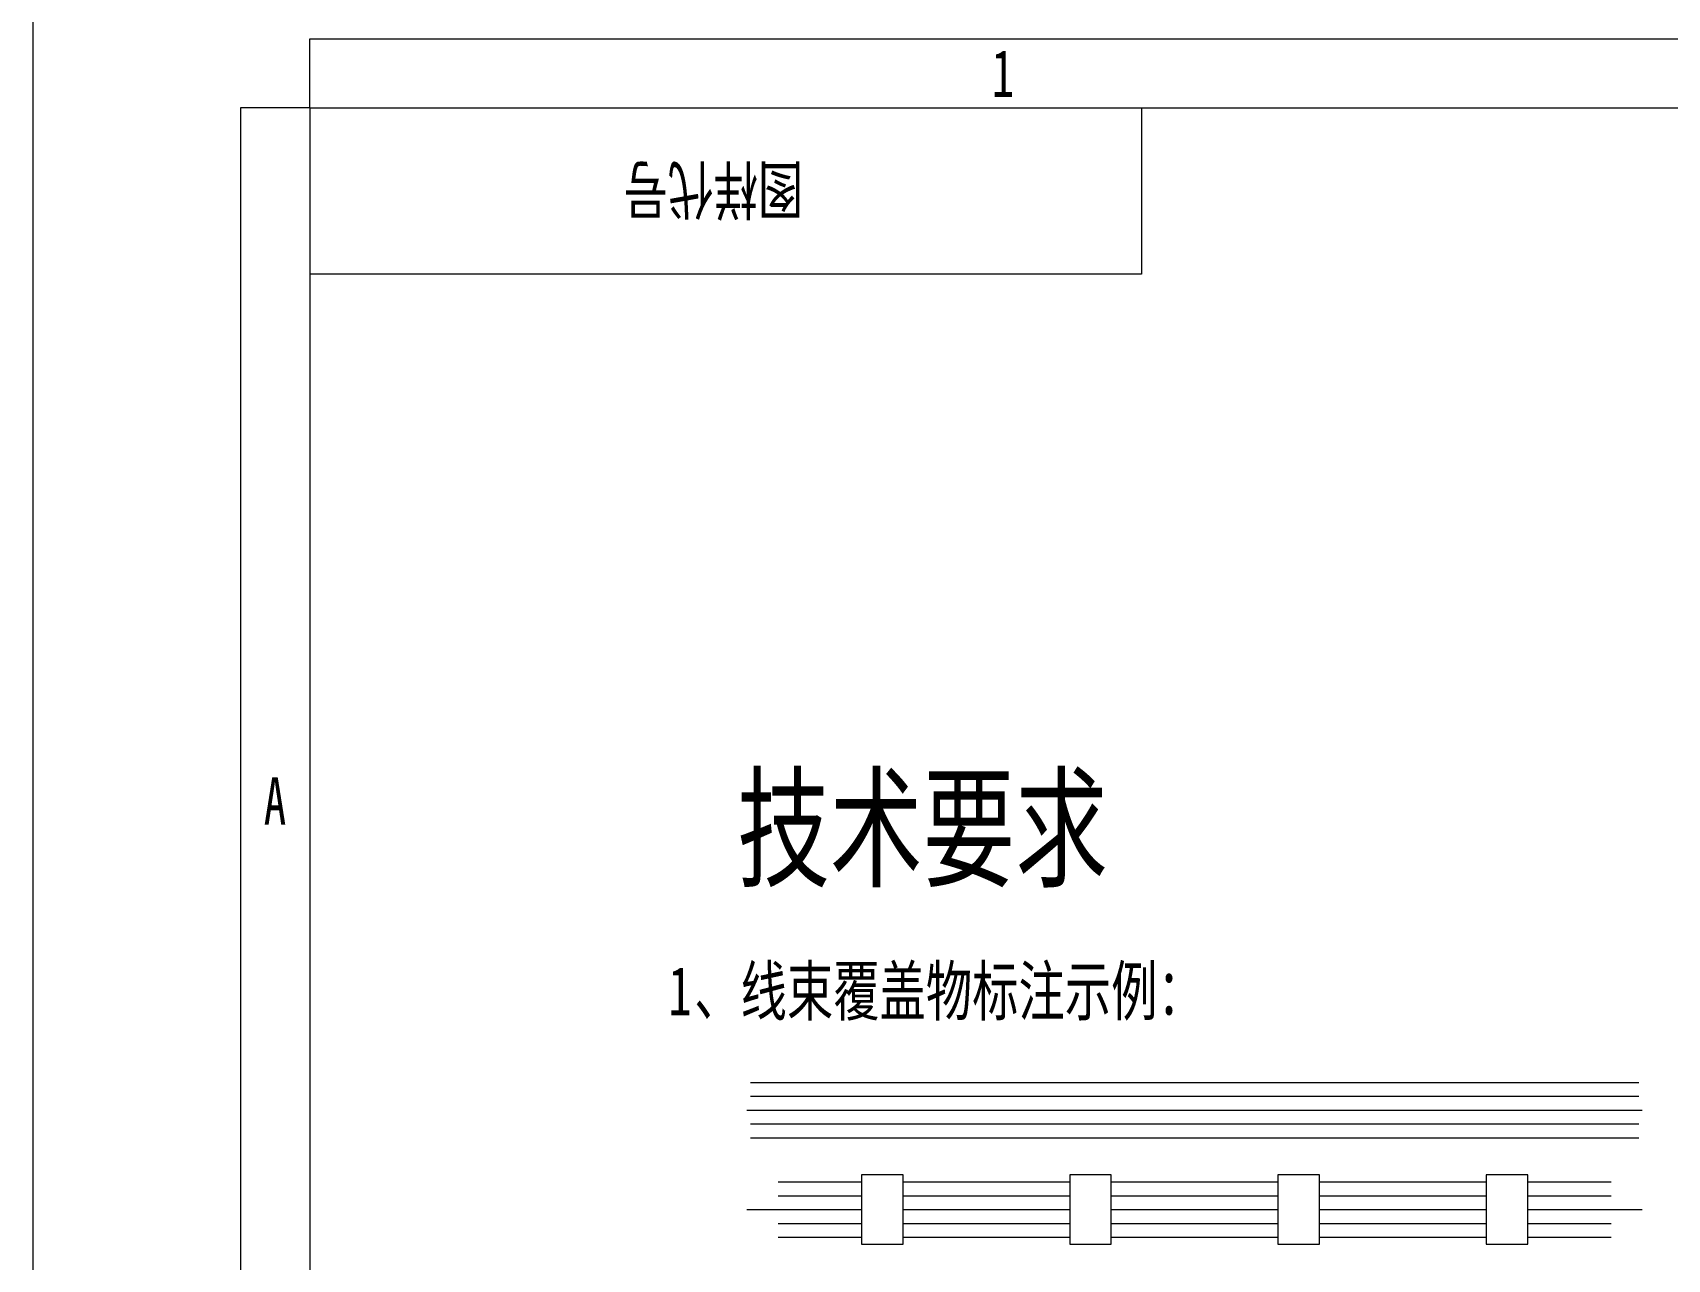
# Model space of a CAD drawing. Header units: inches. Extents: x 47316 to 59086, y 3141 to 11743.
# Drawn here: x 50247.9 to 50365.9, y 10196 to 10284.5 of the extents above; entities that cross this region are included whole.
import ezdxf

# ---------------------------------------------------------------- set-up
doc = ezdxf.new("R2010")
doc.units = ezdxf.units.IN
doc.header["$MEASUREMENT"] = 0
doc.styles.add('MtX_FangSong_GB2312', font='')
doc.styles.add('MtX_SimSun', font='')
doc.styles.get("Standard").update_dxf_attribs({"font": ''})
doc.styles.get('MtX_FangSong_GB2312').set_extended_font_data('FangSong_GB2312')
doc.styles.get('MtX_SimSun').set_extended_font_data('SimSun')
doc.styles.get('Standard').set_extended_font_data('SimSun')

msp = doc.modelspace()

# ---------------------------------------------------------------- linework, layer by layer
at = {"color": 0, "lineweight": 15}
for p, q in [((50247.93, 10299.08), (50247.93, 9458.08)), ((50267.93, 10284.08), (57267.93, 10284.08)), ((50267.93, 10279.08), (50267.93, 10284.08)), ((50267.93, 10279.08), (50262.93, 10279.08)), ((50262.93, 10279.08), (50262.93, 10026.25)), ((50267.93, 10279.08), (50267.93, 10267.08)), ((50267.93, 10279.08), (57367.93, 10279.08)), ((50267.93, 10279.08), (50267.93, 9478.08)), ((50327.93, 10279.08), (50327.93, 10267.08)), ((50327.93, 10267.08), (50267.93, 10267.08)), ((50299.71, 10208.78), (50301.71, 10208.78)), ((50301.71, 10208.78), (50303.71, 10208.78)), ((50303.71, 10208.78), (50305.72, 10208.78)), ((50305.72, 10208.78), (50307.72, 10208.78)), ((50307.72, 10208.78), (50309.73, 10208.78)), ((50309.73, 10208.78), (50311.73, 10208.78)), ((50311.73, 10208.78), (50313.73, 10208.78)), ((50313.73, 10208.78), (50315.73, 10208.78)), ((50315.73, 10208.78), (50317.74, 10208.78)), ((50317.74, 10208.78), (50319.74, 10208.78)), ((50319.74, 10208.78), (50321.75, 10208.78)), ((50321.75, 10208.78), (50323.75, 10208.78)), ((50323.75, 10208.78), (50325.75, 10208.78)), ((50325.75, 10208.78), (50327.75, 10208.78)), ((50327.75, 10208.78), (50329.76, 10208.78)), ((50329.76, 10208.78), (50331.77, 10208.78)), ((50331.77, 10208.78), (50333.77, 10208.78)), ((50333.77, 10208.78), (50335.77, 10208.78)), ((50335.77, 10208.78), (50337.77, 10208.78)), ((50337.77, 10208.78), (50339.77, 10208.78)), ((50339.77, 10208.78), (50341.78, 10208.78)), ((50341.78, 10208.78), (50343.79, 10208.78)), ((50343.79, 10208.78), (50345.79, 10208.78)), ((50345.79, 10208.78), (50347.79, 10208.78)), ((50347.79, 10208.78), (50349.79, 10208.78)), ((50349.79, 10208.78), (50351.79, 10208.78)), ((50351.79, 10208.78), (50353.81, 10208.78)), ((50353.81, 10208.78), (50355.81, 10208.78)), ((50355.81, 10208.78), (50357.81, 10208.78)), ((50357.81, 10208.78), (50359.81, 10208.78)), ((50359.81, 10208.78), (50361.81, 10208.78)), ((50361.81, 10208.78), (50363.81, 10208.78)), ((50299.71, 10207.78), (50301.71, 10207.78)), ((50301.71, 10207.78), (50303.71, 10207.78)), ((50303.71, 10207.78), (50305.72, 10207.78)), ((50305.72, 10207.78), (50307.72, 10207.78)), ((50307.72, 10207.78), (50309.73, 10207.78)), ((50309.73, 10207.78), (50311.73, 10207.78)), ((50311.73, 10207.78), (50313.73, 10207.78)), ((50313.73, 10207.78), (50315.73, 10207.78)), ((50315.73, 10207.78), (50317.74, 10207.78)), ((50317.74, 10207.78), (50319.74, 10207.78)), ((50319.74, 10207.78), (50321.75, 10207.78)), ((50321.75, 10207.78), (50323.75, 10207.78)), ((50323.75, 10207.78), (50325.75, 10207.78)), ((50325.75, 10207.78), (50327.75, 10207.78)), ((50327.75, 10207.78), (50329.76, 10207.78)), ((50329.76, 10207.78), (50331.77, 10207.78)), ((50331.77, 10207.78), (50333.77, 10207.78)), ((50333.77, 10207.78), (50335.77, 10207.78)), ((50335.77, 10207.78), (50337.77, 10207.78)), ((50337.77, 10207.78), (50339.77, 10207.78)), ((50339.77, 10207.78), (50341.78, 10207.78)), ((50341.78, 10207.78), (50343.79, 10207.78)), ((50343.79, 10207.78), (50345.79, 10207.78)), ((50345.79, 10207.78), (50347.79, 10207.78)), ((50347.79, 10207.78), (50349.79, 10207.78)), ((50349.79, 10207.78), (50351.79, 10207.78)), ((50351.79, 10207.78), (50353.81, 10207.78)), ((50353.81, 10207.78), (50355.81, 10207.78)), ((50355.81, 10207.78), (50357.81, 10207.78)), ((50357.81, 10207.78), (50359.81, 10207.78)), ((50359.81, 10207.78), (50361.81, 10207.78)), ((50361.81, 10207.78), (50363.81, 10207.78)), ((50299.46, 10206.78), (50299.71, 10206.78)), ((50299.71, 10206.78), (50301.71, 10206.78)), ((50301.71, 10206.78), (50303.71, 10206.78)), ((50303.71, 10206.78), (50305.72, 10206.78)), ((50305.72, 10206.78), (50307.72, 10206.78)), ((50307.72, 10206.78), (50309.73, 10206.78)), ((50309.73, 10206.78), (50311.73, 10206.78)), ((50311.73, 10206.78), (50313.73, 10206.78)), ((50313.73, 10206.78), (50315.73, 10206.78)), ((50315.73, 10206.78), (50317.74, 10206.78)), ((50317.74, 10206.78), (50319.74, 10206.78)), ((50319.74, 10206.78), (50321.75, 10206.78)), ((50321.75, 10206.78), (50323.75, 10206.78)), ((50323.75, 10206.78), (50325.75, 10206.78)), ((50325.75, 10206.78), (50327.75, 10206.78)), ((50327.75, 10206.78), (50329.76, 10206.78)), ((50329.76, 10206.78), (50331.77, 10206.78)), ((50331.77, 10206.78), (50333.77, 10206.78)), ((50333.77, 10206.78), (50335.77, 10206.78)), ((50335.77, 10206.78), (50337.77, 10206.78)), ((50337.77, 10206.78), (50339.77, 10206.78)), ((50339.77, 10206.78), (50341.78, 10206.78)), ((50341.78, 10206.78), (50343.79, 10206.78)), ((50343.79, 10206.78), (50345.79, 10206.78)), ((50345.79, 10206.78), (50347.79, 10206.78)), ((50347.79, 10206.78), (50349.79, 10206.78)), ((50349.79, 10206.78), (50351.79, 10206.78)), ((50351.79, 10206.78), (50353.81, 10206.78)), ((50353.81, 10206.78), (50355.81, 10206.78)), ((50355.81, 10206.78), (50357.81, 10206.78)), ((50357.81, 10206.78), (50359.81, 10206.78)), ((50359.81, 10206.78), (50361.81, 10206.78)), ((50361.81, 10206.78), (50363.81, 10206.78)), ((50363.81, 10206.78), (50364.06, 10206.78)), ((50299.71, 10205.78), (50301.71, 10205.78)), ((50299.71, 10204.78), (50301.71, 10204.78)), ((50301.71, 10205.78), (50303.71, 10205.78)), ((50301.71, 10204.78), (50303.71, 10204.78)), ((50303.71, 10205.78), (50305.72, 10205.78)), ((50303.71, 10204.78), (50305.72, 10204.78)), ((50305.72, 10205.78), (50307.72, 10205.78)), ((50305.72, 10204.78), (50307.72, 10204.78)), ((50307.72, 10205.78), (50309.73, 10205.78)), ((50307.72, 10204.78), (50309.73, 10204.78)), ((50309.73, 10205.78), (50311.73, 10205.78)), ((50309.73, 10204.78), (50311.73, 10204.78)), ((50311.73, 10205.78), (50313.73, 10205.78)), ((50311.73, 10204.78), (50313.73, 10204.78)), ((50313.73, 10205.78), (50315.73, 10205.78)), ((50313.73, 10204.78), (50315.73, 10204.78)), ((50315.73, 10205.78), (50317.74, 10205.78)), ((50315.73, 10204.78), (50317.74, 10204.78)), ((50317.74, 10205.78), (50319.74, 10205.78)), ((50317.74, 10204.78), (50319.74, 10204.78)), ((50319.74, 10205.78), (50321.75, 10205.78)), ((50319.74, 10204.78), (50321.75, 10204.78)), ((50321.75, 10205.78), (50323.75, 10205.78)), ((50321.75, 10204.78), (50323.75, 10204.78)), ((50323.75, 10205.78), (50325.75, 10205.78)), ((50323.75, 10204.78), (50325.75, 10204.78)), ((50325.75, 10205.78), (50327.75, 10205.78)), ((50325.75, 10204.78), (50327.75, 10204.78)), ((50327.75, 10205.78), (50329.76, 10205.78)), ((50327.75, 10204.78), (50329.76, 10204.78)), ((50329.76, 10205.78), (50331.77, 10205.78)), ((50329.76, 10204.78), (50331.77, 10204.78)), ((50331.77, 10205.78), (50333.77, 10205.78)), ((50331.77, 10204.78), (50333.77, 10204.78)), ((50333.77, 10205.78), (50335.77, 10205.78)), ((50333.77, 10204.78), (50335.77, 10204.78)), ((50335.77, 10205.78), (50337.77, 10205.78)), ((50335.77, 10204.78), (50337.77, 10204.78)), ((50337.77, 10205.78), (50339.77, 10205.78)), ((50337.77, 10204.78), (50339.77, 10204.78)), ((50339.77, 10205.78), (50341.78, 10205.78)), ((50339.77, 10204.78), (50341.78, 10204.78)), ((50341.78, 10205.78), (50343.79, 10205.78)), ((50341.78, 10204.78), (50343.79, 10204.78)), ((50343.79, 10205.78), (50345.79, 10205.78)), ((50343.79, 10204.78), (50345.79, 10204.78)), ((50345.79, 10205.78), (50347.79, 10205.78)), ((50345.79, 10204.78), (50347.79, 10204.78)), ((50347.79, 10205.78), (50349.79, 10205.78)), ((50347.79, 10204.78), (50349.79, 10204.78)), ((50349.79, 10205.78), (50351.79, 10205.78)), ((50349.79, 10204.78), (50351.79, 10204.78)), ((50351.79, 10205.78), (50353.81, 10205.78)), ((50351.79, 10204.78), (50353.81, 10204.78)), ((50353.81, 10205.78), (50355.81, 10205.78)), ((50353.81, 10204.78), (50355.81, 10204.78)), ((50355.81, 10205.78), (50357.81, 10205.78)), ((50355.81, 10204.78), (50357.81, 10204.78)), ((50357.81, 10205.78), (50359.81, 10205.78)), ((50357.81, 10204.78), (50359.81, 10204.78)), ((50359.81, 10205.78), (50361.81, 10205.78)), ((50359.81, 10204.78), (50361.81, 10204.78)), ((50361.81, 10205.78), (50363.81, 10205.78)), ((50361.81, 10204.78), (50363.81, 10204.78)), ((50301.71, 10201.6), (50303.73, 10201.6)), ((50303.73, 10201.6), (50305.73, 10201.6)), ((50305.73, 10201.6), (50307.73, 10201.6)), ((50309.22, 10202.11), (50307.73, 10202.11)), ((50307.73, 10202.11), (50307.73, 10197.1)), ((50310.73, 10202.11), (50309.22, 10202.11)), ((50310.73, 10197.1), (50310.73, 10202.11)), ((50310.73, 10201.6), (50312.73, 10201.6)), ((50312.73, 10201.6), (50314.73, 10201.6)), ((50314.73, 10201.6), (50316.73, 10201.6)), ((50316.73, 10201.6), (50318.75, 10201.6)), ((50318.75, 10201.6), (50320.75, 10201.6)), ((50320.75, 10201.6), (50322.75, 10201.6)), ((50324.26, 10202.11), (50322.75, 10202.11)), ((50322.75, 10202.11), (50322.75, 10197.1)), ((50325.75, 10202.11), (50324.26, 10202.11)), ((50325.75, 10197.1), (50325.75, 10202.11)), ((50325.75, 10201.6), (50327.75, 10201.6)), ((50327.75, 10201.6), (50329.76, 10201.6)), ((50329.76, 10201.6), (50331.77, 10201.6)), ((50331.77, 10201.6), (50333.77, 10201.6)), ((50333.77, 10201.6), (50335.77, 10201.6)), ((50335.77, 10201.6), (50337.77, 10201.6)), ((50339.28, 10202.11), (50337.77, 10202.11)), ((50337.77, 10202.11), (50337.77, 10197.1)), ((50340.77, 10202.11), (50339.28, 10202.11)), ((50340.77, 10197.1), (50340.77, 10202.11)), ((50340.77, 10201.6), (50342.78, 10201.6)), ((50342.78, 10201.6), (50344.78, 10201.6)), ((50344.78, 10201.6), (50346.79, 10201.6)), ((50346.79, 10201.6), (50348.79, 10201.6)), ((50348.79, 10201.6), (50350.79, 10201.6)), ((50350.79, 10201.6), (50352.79, 10201.6)), ((50354.3, 10202.11), (50352.79, 10202.11)), ((50352.79, 10202.11), (50352.79, 10197.1)), ((50355.8, 10202.11), (50354.3, 10202.11)), ((50355.8, 10197.1), (50355.8, 10202.11)), ((50355.8, 10201.6), (50357.8, 10201.6)), ((50357.8, 10201.6), (50359.81, 10201.6)), ((50359.81, 10201.6), (50361.81, 10201.6)), ((50301.71, 10200.6), (50303.73, 10200.6)), ((50303.73, 10200.6), (50305.73, 10200.6)), ((50305.73, 10200.6), (50307.73, 10200.6)), ((50310.73, 10200.6), (50312.73, 10200.6)), ((50312.73, 10200.6), (50314.73, 10200.6)), ((50314.73, 10200.6), (50316.73, 10200.6)), ((50316.73, 10200.6), (50318.75, 10200.6)), ((50318.75, 10200.6), (50320.75, 10200.6)), ((50320.75, 10200.6), (50322.75, 10200.6)), ((50325.75, 10200.6), (50327.75, 10200.6)), ((50327.75, 10200.6), (50329.76, 10200.6)), ((50329.76, 10200.6), (50331.77, 10200.6)), ((50331.77, 10200.6), (50333.77, 10200.6)), ((50333.77, 10200.6), (50335.77, 10200.6)), ((50335.77, 10200.6), (50337.77, 10200.6)), ((50340.77, 10200.6), (50342.78, 10200.6)), ((50342.78, 10200.6), (50344.78, 10200.6)), ((50344.78, 10200.6), (50346.79, 10200.6)), ((50346.79, 10200.6), (50348.79, 10200.6)), ((50348.79, 10200.6), (50350.79, 10200.6)), ((50350.79, 10200.6), (50352.79, 10200.6)), ((50355.8, 10200.6), (50357.8, 10200.6)), ((50357.8, 10200.6), (50359.81, 10200.6)), ((50359.81, 10200.6), (50361.81, 10200.6)), ((50299.46, 10199.6), (50301.71, 10199.6)), ((50301.71, 10199.6), (50303.73, 10199.6)), ((50303.73, 10199.6), (50305.73, 10199.6)), ((50305.73, 10199.6), (50307.73, 10199.6)), ((50310.73, 10199.6), (50312.73, 10199.6)), ((50312.73, 10199.6), (50314.73, 10199.6)), ((50314.73, 10199.6), (50316.73, 10199.6)), ((50316.73, 10199.6), (50318.75, 10199.6)), ((50318.75, 10199.6), (50320.75, 10199.6)), ((50320.75, 10199.6), (50322.75, 10199.6)), ((50325.75, 10199.6), (50327.75, 10199.6)), ((50327.75, 10199.6), (50329.76, 10199.6)), ((50329.76, 10199.6), (50331.77, 10199.6)), ((50331.77, 10199.6), (50333.77, 10199.6)), ((50333.77, 10199.6), (50335.77, 10199.6)), ((50335.77, 10199.6), (50337.77, 10199.6)), ((50340.77, 10199.6), (50342.78, 10199.6)), ((50342.78, 10199.6), (50344.78, 10199.6)), ((50344.78, 10199.6), (50346.79, 10199.6)), ((50346.79, 10199.6), (50348.79, 10199.6)), ((50348.79, 10199.6), (50350.79, 10199.6)), ((50350.79, 10199.6), (50352.79, 10199.6)), ((50355.8, 10199.6), (50357.8, 10199.6)), ((50357.8, 10199.6), (50359.81, 10199.6)), ((50359.81, 10199.6), (50361.81, 10199.6)), ((50361.81, 10199.6), (50364.06, 10199.6)), ((50301.71, 10198.6), (50303.73, 10198.6)), ((50303.73, 10198.6), (50305.73, 10198.6)), ((50305.73, 10198.6), (50307.73, 10198.6)), ((50310.73, 10198.6), (50312.73, 10198.6)), ((50312.73, 10198.6), (50314.73, 10198.6)), ((50314.73, 10198.6), (50316.73, 10198.6)), ((50316.73, 10198.6), (50318.75, 10198.6)), ((50318.75, 10198.6), (50320.75, 10198.6)), ((50320.75, 10198.6), (50322.75, 10198.6)), ((50325.75, 10198.6), (50327.75, 10198.6)), ((50327.75, 10198.6), (50329.76, 10198.6)), ((50329.76, 10198.6), (50331.77, 10198.6)), ((50331.77, 10198.6), (50333.77, 10198.6)), ((50333.77, 10198.6), (50335.77, 10198.6)), ((50335.77, 10198.6), (50337.77, 10198.6)), ((50340.77, 10198.6), (50342.78, 10198.6)), ((50342.78, 10198.6), (50344.78, 10198.6)), ((50344.78, 10198.6), (50346.79, 10198.6)), ((50346.79, 10198.6), (50348.79, 10198.6)), ((50348.79, 10198.6), (50350.79, 10198.6)), ((50350.79, 10198.6), (50352.79, 10198.6)), ((50355.8, 10198.6), (50357.8, 10198.6)), ((50357.8, 10198.6), (50359.81, 10198.6)), ((50359.81, 10198.6), (50361.81, 10198.6)), ((50301.71, 10197.6), (50303.73, 10197.6)), ((50303.73, 10197.6), (50305.73, 10197.6)), ((50305.73, 10197.6), (50307.73, 10197.6)), ((50307.73, 10197.1), (50309.22, 10197.1)), ((50309.22, 10197.1), (50310.73, 10197.1)), ((50310.73, 10197.6), (50312.73, 10197.6)), ((50312.73, 10197.6), (50314.73, 10197.6)), ((50314.73, 10197.6), (50316.73, 10197.6)), ((50316.73, 10197.6), (50318.75, 10197.6)), ((50318.75, 10197.6), (50320.75, 10197.6)), ((50320.75, 10197.6), (50322.75, 10197.6)), ((50322.75, 10197.1), (50324.26, 10197.1)), ((50324.26, 10197.1), (50325.75, 10197.1)), ((50325.75, 10197.6), (50327.75, 10197.6)), ((50327.75, 10197.6), (50329.76, 10197.6)), ((50329.76, 10197.6), (50331.77, 10197.6)), ((50331.77, 10197.6), (50333.77, 10197.6)), ((50333.77, 10197.6), (50335.77, 10197.6)), ((50335.77, 10197.6), (50337.77, 10197.6)), ((50337.77, 10197.1), (50339.28, 10197.1)), ((50339.28, 10197.1), (50340.77, 10197.1)), ((50340.77, 10197.6), (50342.78, 10197.6)), ((50342.78, 10197.6), (50344.78, 10197.6)), ((50344.78, 10197.6), (50346.79, 10197.6)), ((50346.79, 10197.6), (50348.79, 10197.6)), ((50348.79, 10197.6), (50350.79, 10197.6)), ((50350.79, 10197.6), (50352.79, 10197.6)), ((50352.79, 10197.1), (50354.3, 10197.1)), ((50354.3, 10197.1), (50355.8, 10197.1)), ((50355.8, 10197.6), (50357.8, 10197.6)), ((50357.8, 10197.6), (50359.81, 10197.6)), ((50359.81, 10197.6), (50361.81, 10197.6))]:
    msp.add_line(p, q, dxfattribs=at)

# ---------------------------------------------------------------- texts
at = {"color": 0, "lineweight": 15, "width": 0.7}
for s, style, p in [('1', 'MtX_FangSong_GB2312', (50317.13, 10279.88)), ('A', 'MtX_SimSun', (50264.6, 10227.38))]:
    msp.add_text(s, height=3.4, dxfattribs=dict(at, style=style)).set_placement(p)
at = {"color": 0, "lineweight": 15, "style": 'MtX_FangSong_GB2312', "width": 0.7}
msp.add_text('图样代号', height=3.4, rotation=180, dxfattribs=at).set_placement((50303.51, 10274.86))
at = {"color": 0, "lineweight": 15, "width": 0.7}
for s, height, p in [('技术要求', 7, (50298.76, 10223.62)), ('1', 3.5, (50293.8, 10213.62)), ('、线束覆盖物标注示例：', 3.5, (50295.66, 10213.62))]:
    msp.add_text(s, height=height, dxfattribs=at).set_placement(p)

doc.saveas('drawing.dxf')
